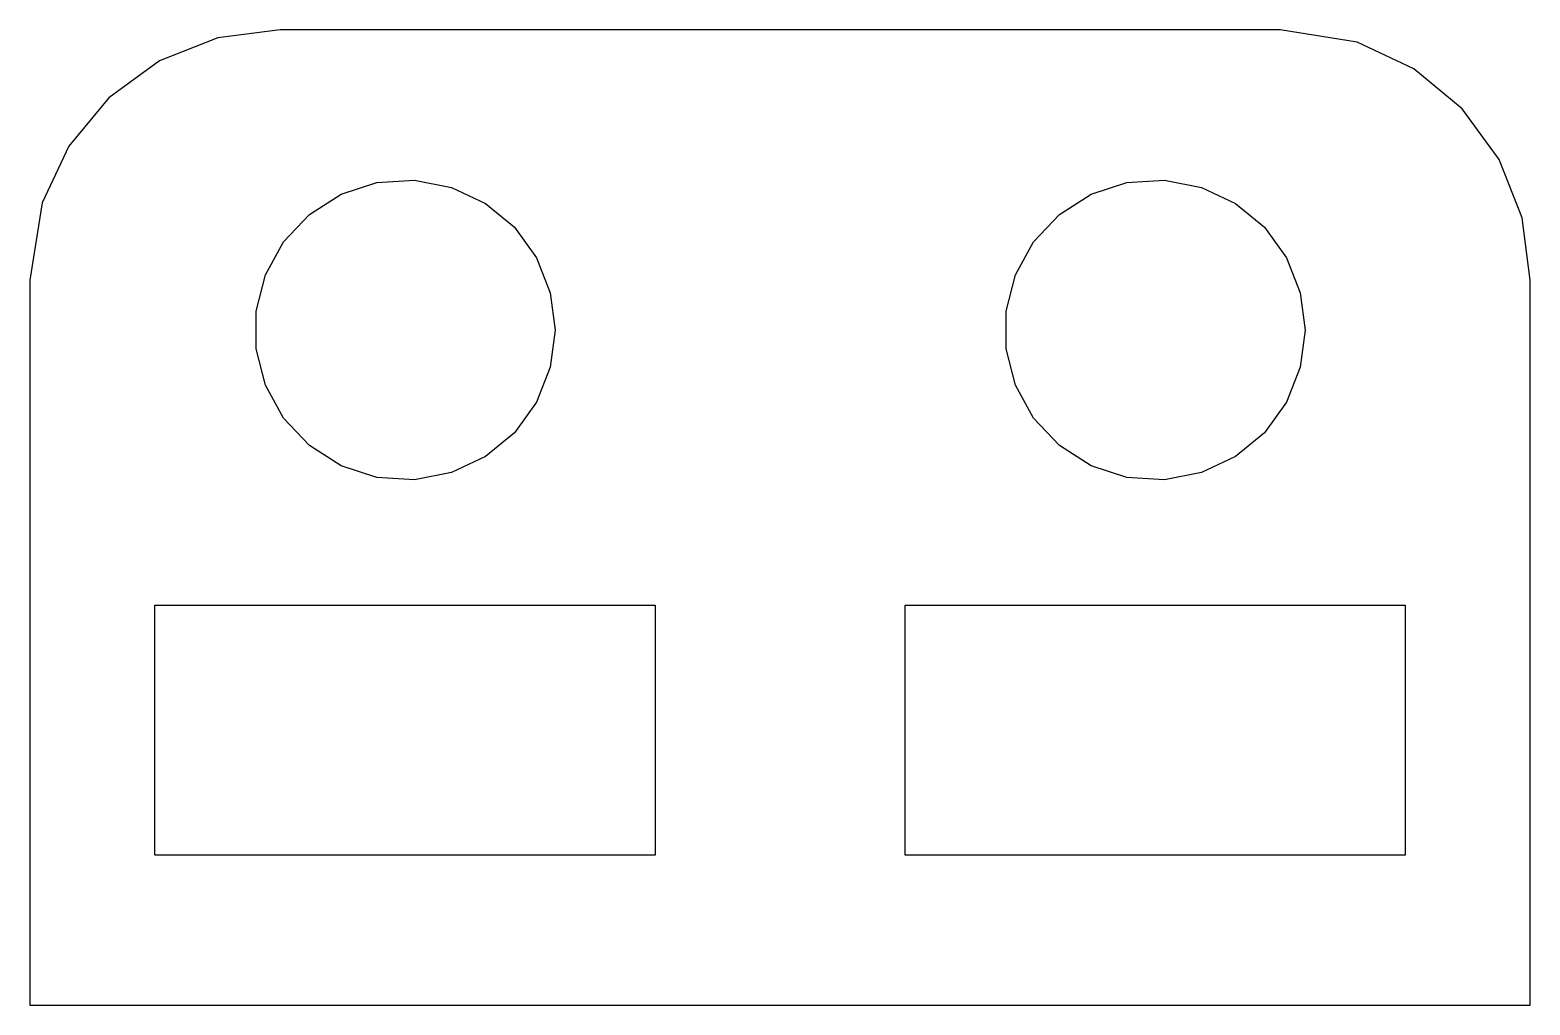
# Model space of a CAD drawing. Header units: metres. Extents: x -15 to 15, y -13.5 to 6.
import ezdxf

# ---------------------------------------------------------------- set-up
doc = ezdxf.new("R2010")
doc.units = ezdxf.units.M

msp = doc.modelspace()

# ---------------------------------------------------------------- linework, layer by layer
for p, q in [((-10, 6), (-11.2435, 5.84291)), ((10, 6), (-10, 6)), ((11.5451, 5.75528), (10, 6)), ((-11.2435, 5.84291), (-12.4088, 5.38153)), ((12.6791, 5.22163), (11.5451, 5.75528)), ((-12.4088, 5.38153), (-13.4227, 4.64484)), ((13.6448, 4.42273), (12.6791, 5.22163)), ((-13.4227, 4.64484), (-14.2216, 3.67914)), ((14.3815, 3.40877), (13.6448, 4.42273)), ((-14.2216, 3.67914), (-14.7553, 2.54509)), ((14.8429, 2.24345), (14.3815, 3.40877)), ((-9.41226, 2.31154), (-8.77733, 2.71448)), ((-8.77733, 2.71448), (-8.06213, 2.94685)), ((-8.06213, 2.94685), (-7.31161, 2.99408)), ((-7.31161, 2.99408), (-6.57294, 2.85316)), ((-6.57294, 2.85316), (-5.89252, 2.53297)), ((5.58772, 2.31154), (6.22266, 2.71448)), ((6.22266, 2.71448), (6.93785, 2.94685)), ((6.93785, 2.94685), (7.68837, 2.99408)), ((7.68837, 2.99408), (8.42705, 2.85316)), ((8.42705, 2.85316), (9.10747, 2.53297)), ((-14.7553, 2.54509), (-15, 1)), ((-5.89252, 2.53297), (-5.31308, 2.05363)), ((9.10747, 2.53297), (9.6869, 2.05363)), ((-9.92705, 1.76335), (-9.41226, 2.31154)), ((5.07294, 1.76335), (5.58772, 2.31154)), ((15, 1), (14.8429, 2.24345)), ((-5.31308, 2.05363), (-4.87108, 1.44525)), ((9.6869, 2.05363), (10.1289, 1.44525)), ((-10.2893, 1.10437), (-9.92705, 1.76335)), ((4.71066, 1.10437), (5.07294, 1.76335)), ((-4.87108, 1.44525), (-4.59424, 0.746063)), ((10.1289, 1.44525), (10.4057, 0.746063)), ((-15, 1), (-15, -13.5)), ((-10.4763, 0.375992), (-10.2893, 1.10437)), ((4.52365, 0.375992), (4.71066, 1.10437)), ((15, -13.5), (15, 1)), ((-4.59424, 0.746063), (-4.5, 0)), ((10.4057, 0.746063), (10.5, 0)), ((-10.4763, -0.375992), (-10.4763, 0.375992)), ((4.52365, -0.375992), (4.52365, 0.375992)), ((-4.5, 0), (-4.59424, -0.746063)), ((10.5, 0), (10.4057, -0.746063)), ((-10.2893, -1.10437), (-10.4763, -0.375992)), ((4.71066, -1.10437), (4.52365, -0.375992)), ((-4.59424, -0.746063), (-4.87108, -1.44525)), ((10.4057, -0.746063), (10.1289, -1.44525)), ((-9.92705, -1.76335), (-10.2893, -1.10437)), ((5.07294, -1.76335), (4.71066, -1.10437)), ((-4.87108, -1.44525), (-5.31308, -2.05363)), ((10.1289, -1.44525), (9.6869, -2.05363)), ((-9.41226, -2.31154), (-9.92705, -1.76335)), ((5.58772, -2.31154), (5.07294, -1.76335)), ((-5.31308, -2.05363), (-5.89252, -2.53297)), ((9.6869, -2.05363), (9.10747, -2.53297)), ((-8.77733, -2.71448), (-9.41226, -2.31154)), ((6.22266, -2.71448), (5.58772, -2.31154)), ((-5.89252, -2.53297), (-6.57294, -2.85316)), ((9.10747, -2.53297), (8.42705, -2.85316)), ((-8.06213, -2.94685), (-8.77733, -2.71448)), ((-7.31161, -2.99408), (-8.06213, -2.94685)), ((-6.57294, -2.85316), (-7.31161, -2.99408)), ((6.93785, -2.94685), (6.22266, -2.71448)), ((7.68837, -2.99408), (6.93785, -2.94685)), ((8.42705, -2.85316), (7.68837, -2.99408)), ((-12.5, -10.5), (-12.5, -5.5)), ((-12.5, -5.5), (-2.5, -5.5)), ((-2.5, -5.5), (-2.5, -10.5)), ((2.5, -10.5), (2.5, -5.5)), ((2.5, -5.5), (12.5, -5.5)), ((12.5, -5.5), (12.5, -10.5)), ((-2.5, -10.5), (-12.5, -10.5)), ((12.5, -10.5), (2.5, -10.5)), ((-15, -13.5), (15, -13.5))]:
    msp.add_line(p, q)

doc.saveas('drawing.dxf')
